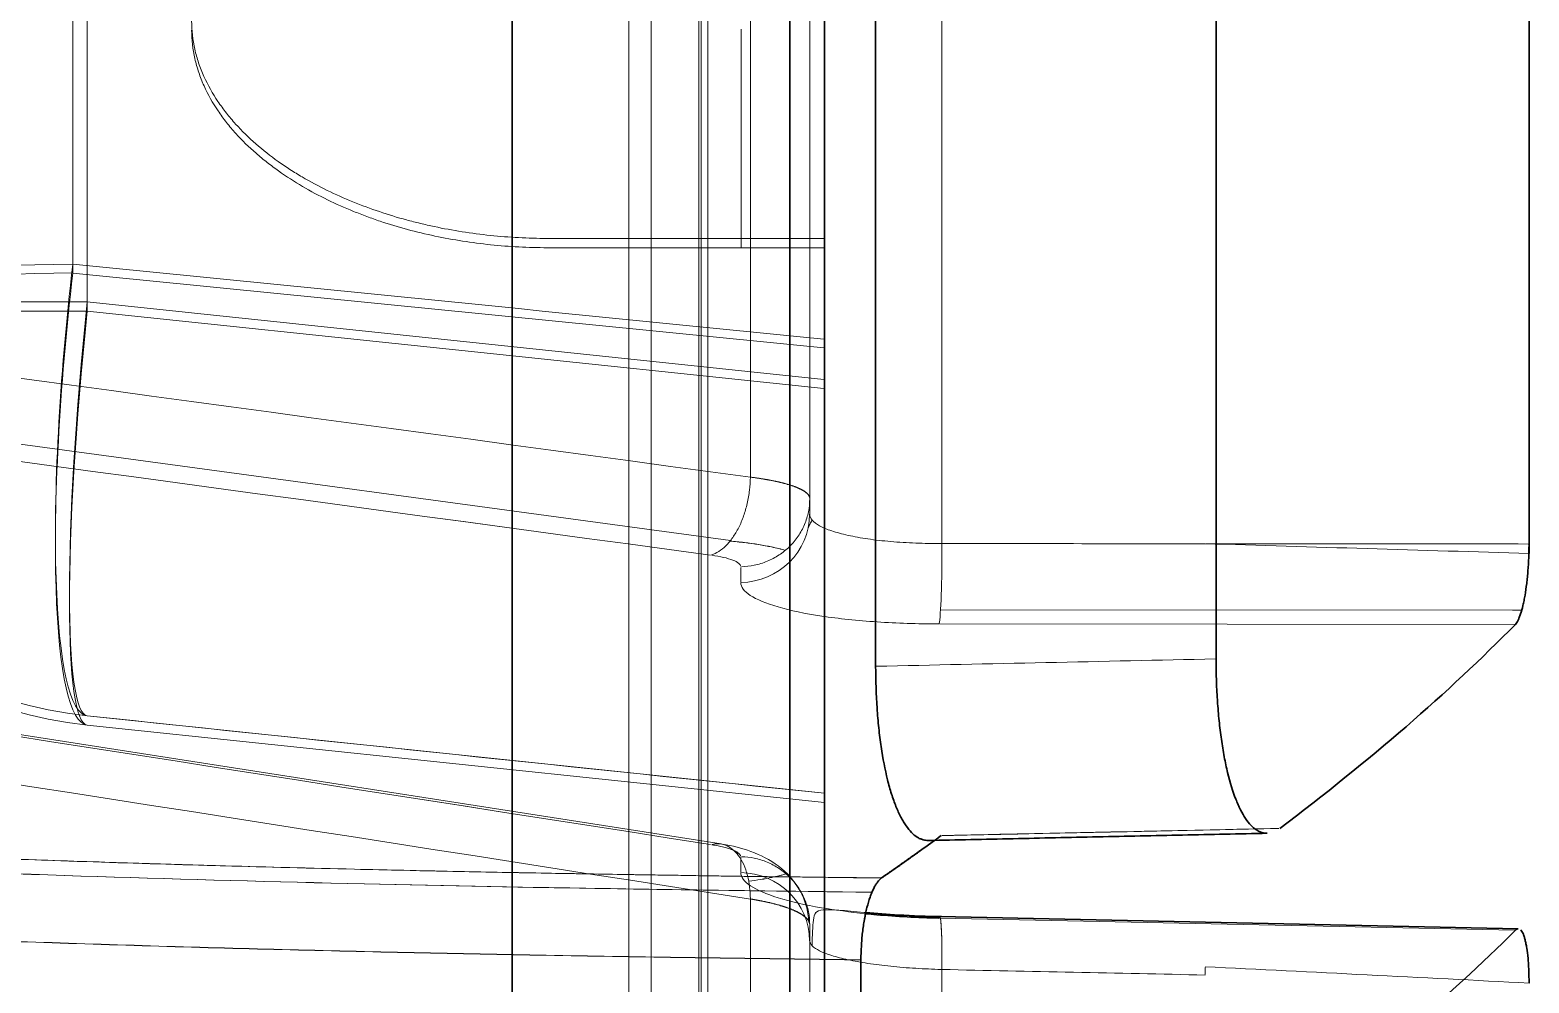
# Model space of a CAD drawing. Header units: millimetres. Extents: x 261 to 3841, y 268 to 4746.
# Drawn here: x 730.22 to 741.03, y 464.96 to 471.83 of the extents above; entities that cross this region are included whole.
import ezdxf
from ezdxf.lldxf.tags import DXFTag

# ---------------------------------------------------------------- set-up
doc = ezdxf.new("R2010")
doc.units = ezdxf.units.MM
doc.layers.add('110', color=7, linetype='Continuous', true_color=0xffffff)
doc.layers.add('20', color=7, linetype='Continuous', true_color=0xffffff)
tags = doc.linetypes.add('DASHED', pattern=[25.72, 12.86, -12.86]).pattern_tags.tags
tags[6:7] = [DXFTag(74, 4), DXFTag(75, 0), DXFTag(340, '0'), DXFTag(46, 0.0), DXFTag(50, 0.0), DXFTag(44, 0.0), DXFTag(45, 0.0)]
tags[4:5] = [DXFTag(74, 4), DXFTag(75, 0), DXFTag(340, '0'), DXFTag(46, 0.0), DXFTag(50, 0.0), DXFTag(44, 0.0), DXFTag(45, 0.0)]

msp = doc.modelspace()

# ---------------------------------------------------------------- linework, layer by layer
at = {"layer": '110', "color": 7, "linetype": 'Continuous', "lineweight": 35}
for p, q in [((735.701, 593.191), (735.701, 299.191)), ((733.701, 301.191), (733.701, 591.191))]:
    msp.add_line(p, q, dxfattribs=at)
at = {"layer": '110', "color": 7, "linetype": 'DASHED', "lineweight": 13}
msp.add_line((734.701, 556.191), (734.701, 376.191), dxfattribs=at)
at = {"layer": '20', "color": 7, "linetype": 'DASHED', "lineweight": 13}
for p, q in [((735.062, 537.182), (735.062, 415.199)), ((734.542, 415.701), (734.542, 536.68)), ((735.045, 416.919), (735.045, 535.462)), ((735.11, 416.919), (735.11, 535.462)), ((730.637, 492.503), (730.637, 469.873)), ((730.637, 469.806), (730.637, 492.351)), ((730.533, 491.653), (730.533, 470.081)), ((730.533, 470.146), (730.533, 479.716)), ((735.417, 474.636), (735.417, 468.61)), ((735.417, 474.636), (735.417, 468.61)), ((735.845, 468.342), (735.845, 474.619)), ((736.797, 468.131), (736.797, 474.621)), ((736.797, 474.621), (736.797, 468.131)), ((735.273, 468.153), (716.562, 470.689)), ((716.562, 470.689), (735.273, 468.153)), ((730.637, 469.873), (727.951, 469.873)), ((730.637, 469.873), (735.946, 469.315)), ((730.637, 469.806), (727.951, 469.806)), ((735.946, 469.248), (730.637, 469.806)), ((735.206, 465.966), (716.354, 468.909)), ((735.845, 468.342), (735.845, 468.456)), ((735.845, 468.456), (735.845, 468.342)), ((735.845, 468.342), (735.845, 468.452)), ((735.348, 467.855), (735.348, 467.959)), ((735.348, 467.959), (735.348, 467.855)), ((736.788, 467.653), (740.909, 467.651)), ((736.781, 467.552), (740.926, 467.549)), ((740.926, 467.549), (736.781, 467.552)), ((730.636, 466.89), (735.951, 466.331)), ((730.637, 466.822), (735.951, 466.264)), ((735.348, 465.868), (735.348, 465.765)), ((735.348, 465.765), (735.348, 465.868)), ((735.417, 459.807), (735.417, 465.57)), ((735.417, 465.57), (735.417, 459.807)), ((735.845, 465.268), (735.845, 465.382)), ((735.845, 465.382), (735.845, 465.268)), ((735.845, 465.382), (735.845, 465.266)), ((735.845, 465.268), (735.845, 465.382)), ((740.926, 465.344), (736.781, 465.432)), ((735.845, 459.265), (735.845, 465.268)), ((736.797, 458.854), (736.797, 465.061)), ((736.797, 465.061), (736.797, 458.854))]:
    msp.add_line(p, q, dxfattribs=at)
at = {"layer": '20', "color": 7, "linetype": 'Continuous', "lineweight": 35}
for p, q in [((735.951, 422.493), (735.951, 505.486)), ((741.029, 474.646), (741.029, 468.128)), ((736.32, 467.247), (736.32, 473.533)), ((738.774, 473.507), (738.774, 467.3)), ((741.029, 468.06), (741.029, 468.128)), ((740.952, 465.355), (736.782, 465.443)), ((736.214, 463.995), (736.214, 465.131))]:
    msp.add_line(p, q, dxfattribs=at)
at = {"layer": '20', "color": 7, "linetype": 'Continuous', "lineweight": 13}
for p, q in [((740.909, 467.651), (740.977, 467.651)), ((736.781, 465.432), (740.926, 465.344))]:
    msp.add_line(p, q, dxfattribs=at)
at = {"layer": '20', "color": 7, "linetype": 'DASHED', "lineweight": 13}
for centre in [(730.951, 469.873), (730.951, 469.806)]:
    msp.add_arc(centre, 3, 180, 264, dxfattribs=at)
for centre, major_axis, ratio, start_param, end_param in [((730.951, 469.873), (-3, 0), 0.091813, 4.852015, 6.283185), ((730.951, 469.873), (-0.314, -2.984), 0.148342, 4.636442, 6.283185), ((730.951, 469.806), (3, 0), 0.092792, 1.710423, 3.141593), ((730.951, 469.806), (-0.314, -2.984), 0.148455, 4.635475, 6.283185), ((730.951, 469.873), (-0.314, -2.984), 0.103962, 4.723315, 6.283185), ((730.951, 469.806), (-0.314, -2.984), 0.103962, 4.723315, 6.283185), ((735.342, 468.342), (-0.502, 0), 0.978148, 1.581292, 3.141595), ((735.342, 468.342), (-0.502, 0), 0.978148, 1.581296, 3.141595), ((736.771, 468.043), (0, 0.502), 0.053045, 3.351296, 4.887627), ((736.771, 468.043), (0, 0.502), 0.053045, 3.351356, 4.88765), ((735.342, 465.268), (-0.502, 0), 0.978148, 3.141591, 4.701889), ((735.342, 465.268), (-0.502, 0), 0.978148, 3.141591, 4.701893), ((736.771, 464.94), (0.011, 0.502), 0.048696, 4.956559, 6.283162), ((736.771, 464.94), (0.011, 0.502), 0.048696, 4.956535, 6.224964)]:
    msp.add_ellipse(centre, major_axis=major_axis, ratio=ratio, start_param=start_param, end_param=end_param, dxfattribs=at)
at = {"layer": '20', "color": 7, "linetype": 'Continuous', "lineweight": 35}
msp.add_ellipse((736.771, 464.94), major_axis=(0.011, 0.502), ratio=0.048696, start_param=0.000012, end_param=0.209704, dxfattribs=at)
at = {"layer": '20', "color": 7, "linetype": 'DASHED', "lineweight": 13}
for points, knots in [([(731.39, 471.9), (731.39, 471.829), (731.398, 471.761), (731.42, 471.661), (731.43, 471.628), (731.446, 471.579), (731.452, 471.562), (731.465, 471.53), (731.472, 471.514), (731.507, 471.435), (731.541, 471.375), (731.599, 471.29), (731.619, 471.262), (731.651, 471.221), (731.662, 471.208), (731.684, 471.181), (731.696, 471.168), (731.753, 471.105), (731.802, 471.057), (731.905, 470.967), (731.958, 470.925), (732.042, 470.866), (732.07, 470.847), (732.128, 470.809), (732.157, 470.791), (732.246, 470.739), (732.306, 470.707), (732.489, 470.618), (732.614, 470.567), (732.808, 470.502), (732.873, 470.482), (732.972, 470.455), (733.005, 470.447), (733.072, 470.431), (733.105, 470.423), (733.272, 470.388), (733.407, 470.367), (733.678, 470.338), (733.815, 470.331), (733.952, 470.331)], [0, 0, 0, 0, 0.0625, 0.0625, 0.09375, 0.09375, 0.109375, 0.109375, 0.125, 0.125, 0.1875, 0.1875, 0.21875, 0.21875, 0.234375, 0.234375, 0.25, 0.25, 0.3125, 0.3125, 0.375, 0.375, 0.40625, 0.40625, 0.4375, 0.4375, 0.5, 0.5, 0.625, 0.625, 0.6875, 0.6875, 0.71875, 0.71875, 0.75, 0.75, 0.875, 0.875, 1, 1, 1, 1]), ([(733.954, 470.264), (733.816, 470.264), (733.544, 470.278), (733.276, 470.32), (733.011, 470.376), (732.88, 470.411), (732.717, 470.465), (732.685, 470.477), (732.621, 470.501), (732.589, 470.513), (732.493, 470.552), (732.431, 470.579), (732.308, 470.639), (732.248, 470.671), (732.13, 470.74), (732.073, 470.777), (731.989, 470.837), (731.961, 470.858), (731.907, 470.9), (731.88, 470.922), (731.803, 470.989), (731.754, 471.037), (731.685, 471.113), (731.663, 471.139), (731.62, 471.194), (731.6, 471.222), (731.542, 471.307), (731.508, 471.367), (731.465, 471.461), (731.453, 471.494), (731.436, 471.543), (731.431, 471.56), (731.421, 471.593), (731.417, 471.61), (731.398, 471.694), (731.39, 471.763), (731.39, 471.833)], [0, 0, 0, 0, 0.125, 0.25, 0.25, 0.375, 0.375, 0.40625, 0.40625, 0.4375, 0.4375, 0.5, 0.5, 0.5625, 0.5625, 0.625, 0.625, 0.65625, 0.65625, 0.6875, 0.6875, 0.75, 0.75, 0.78125, 0.78125, 0.8125, 0.8125, 0.875, 0.875, 0.90625, 0.90625, 0.921875, 0.921875, 0.9375, 0.9375, 1, 1, 1, 1]), ([(735.351, 471.838), (735.351, 471.775), (735.351, 471.713), (735.351, 471.591), (735.351, 471.53), (735.351, 471.455), (735.351, 471.44), (735.351, 471.411), (735.351, 471.367), (735.351, 471.324), (735.351, 471.24), (735.351, 471.186), (735.351, 471.122), (735.351, 471.109), (735.351, 471.083), (735.351, 471.046), (735.351, 471.01), (735.351, 470.94), (735.351, 470.896), (735.351, 470.813), (735.351, 470.774), (735.351, 470.699), (735.351, 470.665), (735.351, 470.569), (735.351, 470.514), (735.351, 470.445), (735.351, 470.424), (735.351, 470.385), (735.351, 470.368), (735.351, 470.323), (735.351, 470.301), (735.351, 470.271), (735.351, 470.264), (735.351, 470.264)], [0, 0, 0, 0, 0.0625, 0.0625, 0.125, 0.125, 0.140625, 0.140625, 0.15625, 0.1875, 0.1875, 0.25, 0.25, 0.265625, 0.265625, 0.28125, 0.3125, 0.3125, 0.375, 0.375, 0.4375, 0.4375, 0.5, 0.5, 0.625, 0.625, 0.6875, 0.6875, 0.75, 0.75, 0.875, 0.875, 1, 1, 1, 1]), ([(733.952, 470.331), (734.137, 470.331), (734.322, 470.331), (734.788, 470.331), (735.07, 470.331), (735.351, 470.331)], [0, 0, 0, 0, 0.396821, 0.396821, 1, 1, 1, 1]), ([(735.951, 470.331), (735.803, 470.331), (735.655, 470.331), (735.455, 470.331), (735.403, 470.331), (735.351, 470.331)], [0, 0, 0, 0, 0.738942, 0.738942, 1, 1, 1, 1]), ([(735.951, 470.264), (735.854, 470.264), (735.756, 470.264), (735.091, 470.264), (734.523, 470.264), (733.954, 470.264)], [0, 0, 0, 0, 0.145932, 0.145932, 1, 1, 1, 1]), ([(735.417, 468.61), (735.417, 468.579), (735.415, 468.547), (735.407, 468.483), (735.401, 468.451), (735.387, 468.389), (735.378, 468.359), (735.358, 468.301), (735.346, 468.273), (735.32, 468.221), (735.305, 468.197), (735.275, 468.153), (735.258, 468.133), (735.224, 468.099), (735.207, 468.085), (735.172, 468.063), (735.155, 468.055), (735.138, 468.049)], [0, 0, 0, 0, 0.126358, 0.126358, 0.252716, 0.252716, 0.379075, 0.379075, 0.505433, 0.505433, 0.631791, 0.631791, 0.758149, 0.758149, 0.884508, 0.884508, 1, 1, 1, 1]), ([(735.138, 468.049), (735.155, 468.055), (735.172, 468.063), (735.207, 468.085), (735.224, 468.099), (735.258, 468.133), (735.275, 468.153), (735.305, 468.197), (735.32, 468.221), (735.346, 468.273), (735.358, 468.301), (735.378, 468.359), (735.387, 468.389), (735.401, 468.451), (735.407, 468.483), (735.415, 468.547), (735.417, 468.579), (735.417, 468.61)], [0, 0, 0, 0, 0.115491, 0.115491, 0.24185, 0.24185, 0.368208, 0.368208, 0.494566, 0.494566, 0.620925, 0.620925, 0.747283, 0.747283, 0.873642, 0.873642, 1, 1, 1, 1]), ([(735.417, 468.61), (735.42, 468.61), (735.426, 468.609), (735.435, 468.608), (735.443, 468.607), (735.452, 468.606), (735.461, 468.604), (735.469, 468.603), (735.478, 468.602), (735.486, 468.6), (735.495, 468.599), (735.503, 468.598), (735.512, 468.596), (735.52, 468.595), (735.529, 468.593), (735.537, 468.592), (735.545, 468.591), (735.553, 468.589), (735.562, 468.587), (735.57, 468.586), (735.578, 468.584), (735.586, 468.583), (735.594, 468.581), (735.601, 468.579), (735.609, 468.578), (735.617, 468.576), (735.625, 468.574), (735.632, 468.572), (735.64, 468.571), (735.647, 468.569), (735.654, 468.567), (735.661, 468.565), (735.669, 468.563), (735.676, 468.561), (735.682, 468.559), (735.689, 468.557), (735.696, 468.555), (735.703, 468.553), (735.709, 468.551), (735.716, 468.549), (735.722, 468.547), (735.728, 468.545), (735.734, 468.543), (735.74, 468.54), (735.746, 468.538), (735.751, 468.536), (735.757, 468.534), (735.762, 468.531), (735.767, 468.529), (735.772, 468.527), (735.777, 468.524), (735.782, 468.522), (735.787, 468.52), (735.791, 468.517), (735.796, 468.515), (735.8, 468.512), (735.804, 468.51), (735.808, 468.507), (735.811, 468.505), (735.815, 468.502), (735.818, 468.499), (735.821, 468.497), (735.824, 468.494), (735.827, 468.492), (735.83, 468.489), (735.832, 468.486), (735.834, 468.484), (735.836, 468.481), (735.838, 468.478), (735.84, 468.475), (735.841, 468.473), (735.842, 468.47), (735.843, 468.467), (735.844, 468.464), (735.845, 468.461), (735.845, 468.459), (735.845, 468.457), (735.845, 468.456)], [0, 0, 0, 0, 0.011136, 0.022331, 0.033586, 0.0449, 0.056274, 0.067706, 0.079199, 0.09075, 0.102361, 0.114032, 0.125761, 0.137551, 0.149399, 0.161307, 0.173274, 0.185301, 0.197387, 0.209533, 0.221737, 0.234002, 0.246325, 0.258708, 0.271151, 0.283652, 0.296214, 0.308834, 0.321514, 0.334253, 0.347052, 0.35991, 0.372828, 0.385805, 0.398841, 0.411937, 0.425092, 0.438306, 0.45158, 0.464913, 0.478306, 0.491758, 0.505269, 0.51884, 0.532471, 0.54616, 0.559909, 0.573718, 0.587585, 0.601513, 0.615499, 0.629545, 0.643651, 0.657815, 0.67204, 0.686323, 0.700666, 0.715069, 0.72953, 0.744052, 0.758632, 0.773272, 0.787971, 0.80273, 0.817548, 0.832426, 0.847363, 0.862359, 0.877415, 0.89253, 0.907705, 0.922939, 0.938232, 0.953585, 0.968997, 0.984469, 1, 1, 1, 1]), ([(735.417, 468.61), (735.42, 468.61), (735.426, 468.609), (735.434, 468.608), (735.443, 468.607), (735.451, 468.606), (735.459, 468.604), (735.468, 468.603), (735.476, 468.602), (735.485, 468.601), (735.493, 468.599), (735.501, 468.598), (735.51, 468.597), (735.518, 468.595), (735.526, 468.594), (735.535, 468.592), (735.543, 468.591), (735.551, 468.59), (735.559, 468.588), (735.567, 468.586), (735.575, 468.585), (735.583, 468.583), (735.591, 468.582), (735.598, 468.58), (735.606, 468.578), (735.614, 468.577), (735.621, 468.575), (735.629, 468.573), (735.636, 468.571), (735.644, 468.57), (735.651, 468.568), (735.658, 468.566), (735.665, 468.564), (735.673, 468.562), (735.679, 468.56), (735.686, 468.558), (735.693, 468.556), (735.7, 468.554), (735.706, 468.552), (735.713, 468.55), (735.719, 468.548), (735.725, 468.546), (735.731, 468.544), (735.737, 468.541), (735.743, 468.539), (735.749, 468.537), (735.755, 468.535), (735.76, 468.532), (735.765, 468.53), (735.771, 468.528), (735.776, 468.525), (735.78, 468.523), (735.785, 468.521), (735.79, 468.518), (735.794, 468.516), (735.799, 468.513), (735.803, 468.511), (735.807, 468.508), (735.81, 468.505), (735.814, 468.503), (735.817, 468.5), (735.821, 468.498), (735.824, 468.495), (735.826, 468.492), (735.829, 468.49), (735.832, 468.487), (735.834, 468.484), (735.836, 468.481), (735.838, 468.479), (735.839, 468.476), (735.841, 468.473), (735.842, 468.47), (735.843, 468.467), (735.844, 468.464), (735.845, 468.461), (735.845, 468.459), (735.845, 468.457), (735.845, 468.456)], [0, 0, 0, 0, 0.010833, 0.021734, 0.032702, 0.043738, 0.054842, 0.066013, 0.077251, 0.088557, 0.099931, 0.111372, 0.122881, 0.134457, 0.146101, 0.157812, 0.169591, 0.181437, 0.193351, 0.205333, 0.217382, 0.229499, 0.241683, 0.253935, 0.266254, 0.278641, 0.291095, 0.303618, 0.316207, 0.328865, 0.341589, 0.354382, 0.367242, 0.380169, 0.393164, 0.406227, 0.419358, 0.432555, 0.445821, 0.459154, 0.472555, 0.486023, 0.499559, 0.513162, 0.526833, 0.540572, 0.554378, 0.568252, 0.582194, 0.596203, 0.610279, 0.624423, 0.638635, 0.652915, 0.667262, 0.681676, 0.696159, 0.710708, 0.725326, 0.740011, 0.754764, 0.769584, 0.784472, 0.799427, 0.81445, 0.829541, 0.844699, 0.859925, 0.875219, 0.89058, 0.906008, 0.921505, 0.937069, 0.9527, 0.968399, 0.984166, 1, 1, 1, 1]), ([(735.845, 468.456), (735.845, 468.424), (735.842, 468.392), (735.829, 468.329), (735.82, 468.298), (735.795, 468.239), (735.779, 468.211), (735.743, 468.158), (735.723, 468.133), (735.677, 468.087), (735.651, 468.067), (735.597, 468.031), (735.568, 468.016), (735.508, 467.991), (735.477, 467.981), (735.415, 467.968), (735.384, 467.965), (735.353, 467.964)], [0, 0, 0, 0, 0.125804, 0.125804, 0.251608, 0.251608, 0.377412, 0.377412, 0.503216, 0.503216, 0.62902, 0.62902, 0.754824, 0.754824, 0.880628, 0.880628, 1, 1, 1, 1]), ([(735.353, 467.964), (735.384, 467.965), (735.415, 467.968), (735.477, 467.981), (735.508, 467.991), (735.568, 468.016), (735.597, 468.031), (735.651, 468.067), (735.677, 468.087), (735.723, 468.133), (735.743, 468.158), (735.779, 468.211), (735.795, 468.239), (735.82, 468.298), (735.829, 468.329), (735.842, 468.392), (735.845, 468.424), (735.845, 468.456)], [0, 0, 0, 0, 0.119373, 0.119373, 0.245176, 0.245176, 0.37098, 0.37098, 0.496784, 0.496784, 0.622588, 0.622588, 0.748392, 0.748392, 0.874196, 0.874196, 1, 1, 1, 1]), ([(735.845, 468.342), (735.845, 468.328), (735.851, 468.313), (735.875, 468.286), (735.893, 468.272), (735.94, 468.246), (735.969, 468.234), (736.038, 468.211), (736.077, 468.2), (736.165, 468.181), (736.213, 468.172), (736.316, 468.157), (736.371, 468.151), (736.487, 468.141), (736.547, 468.137), (736.669, 468.132), (736.731, 468.131), (736.792, 468.131)], [0, 0, 0, 0, 0.125414, 0.125414, 0.250827, 0.250827, 0.376241, 0.376241, 0.501654, 0.501654, 0.627068, 0.627068, 0.752481, 0.752481, 0.877895, 0.877895, 1, 1, 1, 1]), ([(736.792, 468.131), (736.731, 468.131), (736.669, 468.132), (736.547, 468.137), (736.487, 468.141), (736.372, 468.151), (736.316, 468.157), (736.213, 468.172), (736.165, 468.181), (736.077, 468.2), (736.038, 468.211), (735.969, 468.234), (735.94, 468.246), (735.893, 468.272), (735.875, 468.286), (735.862, 468.3), (735.862, 468.301), (735.861, 468.302)], [0, 0, 0, 0, 0.138587, 0.138587, 0.280928, 0.280928, 0.423269, 0.423269, 0.56561, 0.56561, 0.707951, 0.707951, 0.850292, 0.850292, 0.992634, 0.992634, 1, 1, 1, 1]), ([(735.669, 468.082), (735.64, 468.091), (735.606, 468.099), (735.512, 468.119), (735.447, 468.13), (735.341, 468.142), (735.306, 468.146), (735.27, 468.149)], [0, 0, 0, 0, 0.296934, 0.296934, 0.774792, 0.774792, 1, 1, 1, 1]), ([(735.27, 468.149), (735.305, 468.146), (735.339, 468.143), (735.445, 468.13), (735.511, 468.119), (735.605, 468.1), (735.639, 468.091), (735.669, 468.082)], [0, 0, 0, 0, 0.219386, 0.219386, 0.698727, 0.698727, 1, 1, 1, 1]), ([(735.139, 468.047), (735.17, 468.042), (735.198, 468.037), (735.25, 468.026), (735.273, 468.019), (735.31, 468.005), (735.324, 467.997), (735.341, 467.982), (735.346, 467.976), (735.347, 467.969)], [0, 0, 0, 0, 0.253151, 0.253151, 0.519747, 0.519747, 0.786344, 0.786344, 1, 1, 1, 1]), ([(735.347, 467.969), (735.346, 467.976), (735.341, 467.982), (735.324, 467.997), (735.31, 468.005), (735.273, 468.019), (735.25, 468.026), (735.198, 468.037), (735.17, 468.042), (735.139, 468.047)], [0, 0, 0, 0, 0.213656, 0.213656, 0.480253, 0.480253, 0.74685, 0.74685, 1, 1, 1, 1]), ([(735.348, 467.85), (735.348, 467.818), (735.394, 467.756), (735.598, 467.671), (735.917, 467.604), (736.326, 467.562), (736.62, 467.552), (736.776, 467.552)], [0, 0, 0, 0, 0.199969, 0.399977, 0.599984, 0.799992, 1, 1, 1, 1]), ([(736.362, 465.721), (735.726, 465.728), (735.092, 465.736), (733.825, 465.757), (733.193, 465.769), (731.933, 465.799), (731.306, 465.816), (730.369, 465.847), (730.058, 465.858), (729.437, 465.882), (729.127, 465.894), (728.51, 465.921), (728.202, 465.935), (727.587, 465.965), (727.28, 465.98), (726.668, 466.012), (726.362, 466.028), (725.751, 466.061), (725.446, 466.077), (724.835, 466.111), (724.529, 466.127), (723.917, 466.161), (723.611, 466.177), (722.998, 466.21), (722.692, 466.226), (722.08, 466.259), (721.775, 466.275), (721.166, 466.309), (720.862, 466.326), (720.256, 466.362), (719.953, 466.38), (719.048, 466.436), (718.447, 466.475), (717.25, 466.556), (716.655, 466.598), (715.471, 466.685), (714.881, 466.73), (713.709, 466.824), (713.126, 466.872), (711.967, 466.972), (711.391, 467.024), (709.677, 467.183), (708.55, 467.296), (707.441, 467.416)], [0, 0, 0, 0, 0.062512, 0.062512, 0.125023, 0.125023, 0.187535, 0.187535, 0.218791, 0.218791, 0.250047, 0.250047, 0.281303, 0.281303, 0.312559, 0.312559, 0.343814, 0.343814, 0.37507, 0.37507, 0.406326, 0.406326, 0.437582, 0.437582, 0.468838, 0.468838, 0.500094, 0.500094, 0.53135, 0.53135, 0.562605, 0.562605, 0.625117, 0.625117, 0.687629, 0.687629, 0.750141, 0.750141, 0.812652, 0.812652, 0.875164, 0.875164, 1, 1, 1, 1]), ([(707.441, 467.416), (707.514, 467.408), (707.661, 467.392), (707.881, 467.369), (708.101, 467.346), (708.32, 467.323), (708.538, 467.301), (708.754, 467.278), (708.968, 467.257), (709.181, 467.235), (709.393, 467.214), (709.603, 467.193), (709.811, 467.173), (710.018, 467.153), (710.223, 467.133), (710.427, 467.114), (710.629, 467.095), (710.83, 467.076), (711.029, 467.058), (711.226, 467.04), (711.422, 467.022), (711.615, 467.004), (711.808, 466.987), (711.998, 466.97), (712.187, 466.954), (712.374, 466.937), (712.56, 466.921), (712.744, 466.905), (712.926, 466.89), (713.106, 466.875), (713.285, 466.86), (713.461, 466.845), (713.636, 466.831), (713.81, 466.816), (713.981, 466.802), (714.151, 466.789), (714.318, 466.775), (714.484, 466.762), (714.649, 466.749), (714.811, 466.736), (714.971, 466.724), (715.13, 466.712), (715.287, 466.7), (715.442, 466.688), (715.595, 466.676), (715.746, 466.665), (715.895, 466.654), (716.043, 466.643), (716.188, 466.632), (716.332, 466.622), (716.474, 466.611), (716.614, 466.601), (716.752, 466.591), (716.888, 466.582), (717.022, 466.572), (717.154, 466.563), (717.285, 466.554), (717.413, 466.545), (717.54, 466.536), (717.664, 466.528), (717.787, 466.519), (717.907, 466.511), (718.026, 466.503), (718.143, 466.495), (718.257, 466.488), (718.37, 466.48), (718.481, 466.473), (718.59, 466.466), (718.697, 466.459), (718.802, 466.452), (718.905, 466.445), (719.006, 466.439), (719.105, 466.433), (719.202, 466.427), (719.297, 466.421), (719.39, 466.415), (719.481, 466.409), (719.57, 466.404), (719.656, 466.398), (719.741, 466.393), (719.824, 466.388), (719.905, 466.383), (719.984, 466.378), (720.061, 466.374), (720.136, 466.369), (720.209, 466.365), (720.28, 466.361), (720.348, 466.356), (720.415, 466.352), (720.48, 466.349), (720.543, 466.345), (720.603, 466.341), (720.662, 466.338), (720.718, 466.335), (720.773, 466.332), (720.825, 466.329), (720.876, 466.326), (720.924, 466.323), (720.971, 466.32), (721.015, 466.318), (721.057, 466.315), (721.097, 466.313), (721.136, 466.311), (721.172, 466.309), (721.206, 466.307), (721.238, 466.305), (721.268, 466.303), (721.295, 466.302), (721.321, 466.3), (721.345, 466.299), (721.367, 466.298), (721.386, 466.297), (721.404, 466.296), (721.419, 466.295), (721.433, 466.294), (721.444, 466.293), (721.453, 466.293), (721.461, 466.293), (721.466, 466.292), (721.469, 466.292), (721.639, 466.283), (721.953, 466.265), (722.389, 466.242), (722.756, 466.223), (723.054, 466.207), (723.298, 466.194), (723.527, 466.182), (723.775, 466.168), (724.061, 466.153), (724.387, 466.135), (724.751, 466.115), (725.216, 466.09), (725.961, 466.049), (726.893, 465.999), (727.823, 465.953), (728.439, 465.924), (728.855, 465.906), (729.189, 465.892), (729.561, 465.877), (729.934, 465.863), (730.307, 465.85), (730.666, 465.838), (731.108, 465.823), (731.734, 465.805), (732.491, 465.785), (733.249, 465.769), (733.881, 465.756), (734.324, 465.749), (734.604, 465.744), (734.75, 465.742), (734.897, 465.74), (735.043, 465.737), (735.189, 465.735), (735.336, 465.733), (735.482, 465.731), (735.629, 465.729), (735.775, 465.728), (735.922, 465.726), (736.069, 465.724), (736.215, 465.722), (736.313, 465.721), (736.362, 465.721)], [0, 0, 0, 0, 0.00818, 0.016477, 0.024703, 0.032859, 0.040944, 0.048959, 0.056903, 0.064777, 0.07258, 0.080312, 0.087974, 0.095565, 0.103086, 0.110536, 0.117915, 0.125224, 0.132462, 0.13963, 0.146727, 0.153754, 0.16071, 0.167595, 0.17441, 0.181154, 0.187828, 0.194431, 0.200964, 0.207427, 0.213818, 0.22014, 0.226391, 0.232571, 0.238681, 0.24472, 0.250689, 0.256587, 0.262414, 0.268171, 0.273857, 0.279472, 0.285017, 0.290491, 0.295894, 0.301227, 0.306489, 0.31168, 0.316801, 0.321851, 0.326831, 0.33174, 0.336578, 0.341345, 0.346042, 0.350669, 0.355224, 0.359709, 0.364124, 0.368467, 0.37274, 0.376943, 0.381075, 0.385136, 0.389127, 0.393047, 0.396896, 0.400675, 0.404383, 0.408021, 0.411588, 0.415084, 0.418509, 0.421865, 0.425149, 0.428363, 0.431506, 0.434579, 0.437581, 0.440512, 0.443373, 0.446163, 0.448882, 0.451531, 0.454109, 0.456617, 0.459054, 0.46142, 0.463716, 0.465941, 0.468096, 0.47018, 0.472193, 0.474136, 0.476008, 0.47781, 0.47954, 0.481201, 0.48279, 0.484309, 0.485758, 0.487136, 0.488443, 0.489679, 0.490845, 0.491941, 0.492965, 0.493919, 0.494803, 0.495616, 0.496358, 0.497029, 0.49763, 0.498161, 0.498621, 0.49901, 0.499328, 0.499576, 0.499753, 0.49986, 0.499896, 0.51716, 0.532055, 0.544578, 0.554725, 0.562492, 0.569625, 0.578086, 0.587874, 0.598987, 0.611423, 0.62518, 0.64672, 0.687758, 0.720609, 0.741418, 0.750207, 0.762684, 0.77516, 0.787639, 0.800119, 0.812603, 0.823493, 0.844294, 0.875016, 0.898615, 0.919438, 0.937481, 0.942288, 0.947096, 0.951904, 0.956712, 0.961521, 0.96633, 0.971139, 0.975948, 0.980758, 0.985568, 0.990379, 0.995189, 1, 1, 1, 1]), ([(707.318, 467.311), (709.469, 467.08), (711.678, 466.876), (716.335, 466.501), (718.792, 466.333), (721.911, 466.159), (722.538, 466.127), (723.791, 466.06), (724.416, 466.026), (726.29, 465.923), (727.543, 465.856), (730.072, 465.748), (731.349, 465.708), (733.848, 465.65), (735.068, 465.632), (736.293, 465.618)], [0, 0, 0, 0, 0.240879, 0.240879, 0.496389, 0.496389, 0.560266, 0.560266, 0.624144, 0.624144, 0.751899, 0.751899, 0.879654, 0.879654, 1, 1, 1, 1]), ([(736.192, 465.619), (735, 465.633), (733.813, 465.651), (731.346, 465.708), (730.07, 465.748), (727.543, 465.856), (726.292, 465.923), (724.418, 466.026), (723.793, 466.06), (722.541, 466.126), (721.914, 466.159), (720.043, 466.264), (718.806, 466.34), (716.355, 466.507), (715.14, 466.597), (711.679, 466.875), (709.469, 467.08), (707.318, 467.311)], [0, 0, 0, 0, 0.117429, 0.117429, 0.245608, 0.245608, 0.373787, 0.373787, 0.437876, 0.437876, 0.501966, 0.501966, 0.630144, 0.630144, 0.758323, 0.758323, 1, 1, 1, 1]), ([(707.193, 466.837), (708.309, 466.717), (709.441, 466.603), (711.164, 466.442), (711.741, 466.391), (712.904, 466.29), (713.489, 466.242), (714.665, 466.148), (715.256, 466.102), (716.444, 466.014), (717.041, 465.972), (718.241, 465.891), (718.844, 465.852), (719.753, 465.795), (720.056, 465.777), (720.665, 465.741), (720.97, 465.724), (721.428, 465.698), (721.581, 465.69), (721.886, 465.673), (722.039, 465.665), (722.498, 465.641), (722.803, 465.624), (723.413, 465.592), (723.717, 465.576), (724.326, 465.543), (724.63, 465.526), (725.239, 465.493), (725.544, 465.476), (726.155, 465.443), (726.461, 465.427), (727.076, 465.395), (727.384, 465.379), (728.002, 465.35), (728.312, 465.335), (728.935, 465.308), (729.247, 465.295), (729.873, 465.271), (730.187, 465.26), (730.817, 465.239), (731.133, 465.229), (731.765, 465.211), (732.081, 465.203), (733.032, 465.18), (733.668, 465.168), (734.94, 465.146), (735.577, 465.138), (736.214, 465.13)], [0, 0, 0, 0, 0.125, 0.125, 0.1875, 0.1875, 0.25, 0.25, 0.3125, 0.3125, 0.375, 0.375, 0.4375, 0.4375, 0.46875, 0.46875, 0.5, 0.5, 0.515625, 0.515625, 0.53125, 0.53125, 0.5625, 0.5625, 0.59375, 0.59375, 0.625, 0.625, 0.65625, 0.65625, 0.6875, 0.6875, 0.71875, 0.71875, 0.75, 0.75, 0.78125, 0.78125, 0.8125, 0.8125, 0.84375, 0.84375, 0.875, 0.875, 0.9375, 0.9375, 1, 1, 1, 1]), ([(736.214, 465.131), (735.577, 465.139), (734.94, 465.147), (733.668, 465.168), (733.032, 465.181), (732.081, 465.204), (731.765, 465.212), (731.133, 465.23), (730.817, 465.24), (730.187, 465.261), (729.873, 465.272), (729.247, 465.296), (728.935, 465.309), (728.312, 465.336), (728.002, 465.35), (727.384, 465.38), (727.076, 465.396), (726.461, 465.427), (726.155, 465.444), (725.544, 465.477), (725.239, 465.493), (724.63, 465.527), (724.326, 465.543), (723.869, 465.568), (723.717, 465.576), (723.413, 465.593), (723.26, 465.601), (722.803, 465.625), (722.498, 465.641), (721.886, 465.674), (721.58, 465.69), (720.97, 465.724), (720.665, 465.742), (720.056, 465.778), (719.753, 465.796), (718.844, 465.852), (718.241, 465.891), (717.041, 465.972), (716.444, 466.015), (715.256, 466.102), (714.665, 466.148), (713.489, 466.242), (712.904, 466.291), (711.741, 466.391), (711.163, 466.443), (709.441, 466.603), (708.309, 466.717), (707.193, 466.837)], [0, 0, 0, 0, 0.0625, 0.0625, 0.125, 0.125, 0.15625, 0.15625, 0.1875, 0.1875, 0.21875, 0.21875, 0.25, 0.25, 0.28125, 0.28125, 0.3125, 0.3125, 0.34375, 0.34375, 0.375, 0.375, 0.40625, 0.40625, 0.421875, 0.421875, 0.4375, 0.4375, 0.46875, 0.46875, 0.5, 0.5, 0.53125, 0.53125, 0.5625, 0.5625, 0.625, 0.625, 0.6875, 0.6875, 0.75, 0.75, 0.8125, 0.8125, 0.875, 0.875, 1, 1, 1, 1]), ([(736.214, 463.994), (735.577, 464.014), (734.94, 464.036), (733.668, 464.083), (733.032, 464.109), (732.081, 464.151), (731.765, 464.166), (731.133, 464.197), (730.817, 464.213), (730.187, 464.247), (729.873, 464.265), (729.247, 464.302), (728.935, 464.321), (728.312, 464.361), (728.002, 464.382), (727.384, 464.424), (727.076, 464.446), (726.461, 464.49), (726.155, 464.513), (725.544, 464.558), (725.239, 464.581), (724.63, 464.627), (724.326, 464.65), (723.869, 464.684), (723.717, 464.695), (723.413, 464.718), (723.26, 464.729), (722.803, 464.763), (722.498, 464.785), (721.886, 464.831), (721.58, 464.854), (720.97, 464.9), (720.665, 464.924), (720.056, 464.972), (719.753, 464.997), (718.844, 465.071), (718.241, 465.123), (717.041, 465.229), (716.444, 465.283), (715.256, 465.396), (714.665, 465.453), (713.489, 465.571), (712.904, 465.632), (711.741, 465.756), (711.163, 465.82), (709.441, 466.016), (708.309, 466.152), (707.193, 466.296)], [0, 0, 0, 0, 0.0625, 0.0625, 0.125, 0.125, 0.15625, 0.15625, 0.1875, 0.1875, 0.21875, 0.21875, 0.25, 0.25, 0.28125, 0.28125, 0.3125, 0.3125, 0.34375, 0.34375, 0.375, 0.375, 0.40625, 0.40625, 0.421875, 0.421875, 0.4375, 0.4375, 0.46875, 0.46875, 0.5, 0.5, 0.53125, 0.53125, 0.5625, 0.5625, 0.625, 0.625, 0.6875, 0.6875, 0.75, 0.75, 0.8125, 0.8125, 0.875, 0.875, 1, 1, 1, 1]), ([(707.193, 466.296), (708.309, 466.152), (709.441, 466.016), (711.164, 465.82), (711.741, 465.756), (712.904, 465.632), (713.489, 465.572), (714.665, 465.453), (715.256, 465.396), (716.444, 465.284), (717.041, 465.229), (718.241, 465.123), (718.844, 465.072), (719.753, 464.997), (720.056, 464.972), (720.665, 464.924), (720.97, 464.901), (721.428, 464.866), (721.581, 464.854), (721.886, 464.831), (722.039, 464.82), (722.498, 464.786), (722.803, 464.763), (723.413, 464.718), (723.717, 464.696), (724.326, 464.65), (724.63, 464.628), (725.239, 464.582), (725.544, 464.559), (726.155, 464.513), (726.461, 464.491), (727.076, 464.446), (727.384, 464.425), (728.002, 464.382), (728.312, 464.361), (728.935, 464.322), (729.247, 464.302), (729.873, 464.265), (730.187, 464.248), (730.817, 464.214), (731.133, 464.198), (731.765, 464.167), (732.081, 464.152), (733.032, 464.11), (733.668, 464.084), (734.94, 464.037), (735.577, 464.015), (736.214, 463.995)], [0, 0, 0, 0, 0.125, 0.125, 0.1875, 0.1875, 0.25, 0.25, 0.3125, 0.3125, 0.375, 0.375, 0.4375, 0.4375, 0.46875, 0.46875, 0.5, 0.5, 0.515625, 0.515625, 0.53125, 0.53125, 0.5625, 0.5625, 0.59375, 0.59375, 0.625, 0.625, 0.65625, 0.65625, 0.6875, 0.6875, 0.71875, 0.71875, 0.75, 0.75, 0.78125, 0.78125, 0.8125, 0.8125, 0.84375, 0.84375, 0.875, 0.875, 0.9375, 0.9375, 1, 1, 1, 1]), ([(736.642, 466.003), (736.649, 466), (736.655, 465.998), (736.674, 465.993), (736.687, 465.991), (736.699, 465.991)], [0, 0, 0, 0, 0.351782, 0.351782, 1, 1, 1, 1]), ([(739.227, 466.078), (738.579, 466.064), (737.931, 466.05), (737.121, 466.033), (736.959, 466.03), (736.797, 466.026)], [0, 0, 0, 0, 0.799732, 0.799732, 1, 1, 1, 1]), ([(707.366, 465.893), (708.109, 465.798), (709.54, 465.621), (711.62, 465.384), (713.515, 465.183), (715.213, 465.014), (716.705, 464.873), (717.987, 464.758), (719.101, 464.663), (720.253, 464.568), (721.621, 464.462), (723.337, 464.337), (725.347, 464.186), (727.656, 464.013), (730.301, 463.844), (733.231, 463.706), (735.277, 463.632), (736.323, 463.601)], [0, 0, 0, 0, 0.083477, 0.159195, 0.227156, 0.28736, 0.339805, 0.384491, 0.42142, 0.455521, 0.503686, 0.562067, 0.630668, 0.709443, 0.798373, 0.897498, 1, 1, 1, 1]), ([(707.441, 465.897), (708.55, 465.755), (709.677, 465.619), (711.391, 465.424), (711.967, 465.361), (713.126, 465.237), (713.709, 465.177), (714.881, 465.059), (715.471, 465.002), (716.655, 464.89), (717.25, 464.836), (718.447, 464.73), (719.048, 464.679), (720.255, 464.58), (720.862, 464.532), (721.775, 464.462), (722.08, 464.44), (722.692, 464.394), (722.998, 464.372), (723.458, 464.338), (723.611, 464.327), (723.917, 464.304), (724.07, 464.293), (724.529, 464.258), (724.835, 464.235), (725.751, 464.166), (726.362, 464.121), (727.28, 464.054), (727.587, 464.033), (728.202, 463.991), (728.509, 463.97), (729.127, 463.931), (729.437, 463.912), (730.058, 463.876), (730.369, 463.858), (731.306, 463.808), (731.933, 463.778), (733.193, 463.723), (733.825, 463.697), (735.092, 463.651), (735.726, 463.629), (736.362, 463.609)], [0, 0, 0, 0, 0.124836, 0.124836, 0.187348, 0.187348, 0.249859, 0.249859, 0.312371, 0.312371, 0.374883, 0.374883, 0.437395, 0.437395, 0.499906, 0.499906, 0.531162, 0.531162, 0.562418, 0.562418, 0.578046, 0.578046, 0.593674, 0.593674, 0.62493, 0.62493, 0.687441, 0.687441, 0.718697, 0.718697, 0.749953, 0.749953, 0.781209, 0.781209, 0.812465, 0.812465, 0.874977, 0.874977, 0.937488, 0.937488, 1, 1, 1, 1]), ([(736.362, 463.609), (735.726, 463.629), (735.092, 463.651), (733.825, 463.697), (733.193, 463.723), (731.933, 463.778), (731.306, 463.808), (730.369, 463.858), (730.058, 463.876), (729.437, 463.912), (729.127, 463.931), (728.509, 463.97), (728.202, 463.991), (727.587, 464.033), (727.28, 464.054), (726.668, 464.099), (726.362, 464.121), (725.751, 464.166), (725.446, 464.189), (724.835, 464.235), (724.529, 464.258), (723.917, 464.304), (723.611, 464.327), (722.998, 464.372), (722.692, 464.394), (722.08, 464.44), (721.775, 464.462), (721.166, 464.509), (720.862, 464.532), (720.256, 464.58), (719.953, 464.605), (719.048, 464.679), (718.447, 464.73), (717.25, 464.836), (716.655, 464.89), (715.471, 465.002), (714.881, 465.059), (713.709, 465.177), (713.126, 465.237), (711.967, 465.361), (711.391, 465.424), (709.677, 465.619), (708.55, 465.755), (707.441, 465.897)], [0, 0, 0, 0, 0.062512, 0.062512, 0.125023, 0.125023, 0.187535, 0.187535, 0.218791, 0.218791, 0.250047, 0.250047, 0.281303, 0.281303, 0.312559, 0.312559, 0.343814, 0.343814, 0.37507, 0.37507, 0.406326, 0.406326, 0.437582, 0.437582, 0.468838, 0.468838, 0.500094, 0.500094, 0.53135, 0.53135, 0.562605, 0.562605, 0.625117, 0.625117, 0.687629, 0.687629, 0.750141, 0.750141, 0.812652, 0.812652, 0.875164, 0.875164, 1, 1, 1, 1]), ([(735.139, 465.963), (735.154, 465.966), (735.169, 465.968), (735.202, 465.968), (735.22, 465.964), (735.254, 465.952), (735.271, 465.942), (735.303, 465.916), (735.319, 465.9), (735.346, 465.862), (735.358, 465.841), (735.38, 465.793), (735.389, 465.767), (735.403, 465.712), (735.408, 465.684), (735.415, 465.627), (735.417, 465.598), (735.417, 465.57)], [0, 0, 0, 0, 0.114317, 0.114317, 0.240843, 0.240843, 0.367369, 0.367369, 0.493896, 0.493896, 0.620422, 0.620422, 0.746948, 0.746948, 0.873474, 0.873474, 1, 1, 1, 1]), ([(735.417, 465.57), (735.417, 465.598), (735.415, 465.627), (735.408, 465.684), (735.403, 465.712), (735.389, 465.767), (735.38, 465.793), (735.358, 465.841), (735.346, 465.862), (735.319, 465.9), (735.303, 465.916), (735.271, 465.942), (735.254, 465.952), (735.22, 465.964), (735.202, 465.968), (735.169, 465.968), (735.154, 465.966), (735.139, 465.963)], [0, 0, 0, 0, 0.126526, 0.126526, 0.253052, 0.253052, 0.379578, 0.379578, 0.506104, 0.506104, 0.632631, 0.632631, 0.759157, 0.759157, 0.885683, 0.885683, 1, 1, 1, 1]), ([(735.838, 465.402), (735.836, 465.443), (735.824, 465.522), (735.761, 465.671), (735.629, 465.817), (735.428, 465.917), (735.288, 465.954), (735.216, 465.964)], [0, 0, 0, 0, 0.128528, 0.26032, 0.52139, 0.76953, 1, 1, 1, 1]), ([(735.845, 465.382), (735.845, 465.414), (735.842, 465.446), (735.829, 465.509), (735.82, 465.539), (735.795, 465.598), (735.779, 465.627), (735.743, 465.68), (735.723, 465.705), (735.677, 465.75), (735.651, 465.771), (735.597, 465.807), (735.568, 465.822), (735.508, 465.847), (735.477, 465.857), (735.415, 465.869), (735.384, 465.873), (735.353, 465.873)], [0, 0, 0, 0, 0.125804, 0.125804, 0.251608, 0.251608, 0.377412, 0.377412, 0.503216, 0.503216, 0.62902, 0.62902, 0.754824, 0.754824, 0.880628, 0.880628, 1, 1, 1, 1]), ([(735.348, 465.76), (735.348, 465.727), (735.395, 465.664), (735.599, 465.575), (735.895, 465.507), (736.135, 465.475), (736.247, 465.463)], [0, 0, 0, 0, 0.262578, 0.525199, 0.78782, 1, 1, 1, 1]), ([(735.405, 465.697), (735.466, 465.705), (735.522, 465.714), (735.612, 465.733), (735.649, 465.743), (735.681, 465.752)], [0, 0, 0, 0, 0.55729, 0.55729, 1, 1, 1, 1]), ([(735.675, 465.751), (735.644, 465.741), (735.609, 465.733), (735.521, 465.714), (735.466, 465.705), (735.405, 465.697)], [0, 0, 0, 0, 0.431755, 0.431755, 1, 1, 1, 1]), ([(735.417, 465.57), (735.419, 465.569), (735.424, 465.568), (735.432, 465.567), (735.439, 465.566), (735.447, 465.564), (735.455, 465.563), (735.462, 465.562), (735.47, 465.56), (735.477, 465.559), (735.485, 465.557), (735.493, 465.556), (735.5, 465.554), (735.508, 465.553), (735.516, 465.551), (735.524, 465.549), (735.531, 465.548), (735.539, 465.546), (735.547, 465.544), (735.555, 465.543), (735.562, 465.541), (735.57, 465.539), (735.578, 465.537), (735.586, 465.535), (735.593, 465.533), (735.601, 465.531), (735.609, 465.529), (735.616, 465.527), (735.624, 465.525), (735.631, 465.522), (735.639, 465.52), (735.646, 465.518), (735.653, 465.516), (735.661, 465.513), (735.668, 465.511), (735.675, 465.509), (735.682, 465.506), (735.689, 465.504), (735.696, 465.501), (735.703, 465.499), (735.709, 465.496), (735.716, 465.493), (735.722, 465.491), (735.729, 465.488), (735.735, 465.485), (735.741, 465.482), (735.747, 465.48), (735.753, 465.477), (735.759, 465.474), (735.764, 465.471), (735.77, 465.468), (735.775, 465.465), (735.78, 465.462), (735.785, 465.459), (735.79, 465.456), (735.795, 465.453), (735.799, 465.45), (735.803, 465.446), (735.807, 465.443), (735.811, 465.44), (735.815, 465.437), (735.819, 465.433), (735.822, 465.43), (735.825, 465.427), (735.828, 465.423), (735.831, 465.42), (735.833, 465.417), (735.835, 465.413), (735.837, 465.411), (735.838, 465.409), (735.838, 465.409)], [0, 0, 0, 0, 0.010749, 0.021627, 0.032634, 0.04377, 0.055036, 0.066432, 0.077958, 0.089614, 0.101401, 0.113318, 0.125366, 0.137545, 0.149855, 0.162296, 0.174867, 0.18757, 0.200403, 0.213366, 0.22646, 0.239684, 0.253039, 0.266522, 0.280135, 0.293878, 0.307748, 0.321747, 0.335873, 0.350126, 0.364506, 0.379011, 0.393642, 0.408396, 0.423274, 0.438274, 0.453396, 0.468639, 0.484001, 0.499481, 0.515079, 0.530793, 0.546621, 0.562563, 0.578617, 0.594782, 0.611055, 0.627436, 0.643923, 0.660514, 0.677207, 0.694001, 0.710893, 0.727882, 0.744965, 0.762141, 0.779408, 0.796762, 0.814203, 0.831727, 0.849333, 0.867018, 0.884779, 0.902614, 0.92052, 0.938495, 0.956536, 0.97464, 0.992805, 1, 1, 1, 1]), ([(735.417, 465.57), (735.42, 465.569), (735.426, 465.568), (735.435, 465.567), (735.443, 465.565), (735.452, 465.564), (735.461, 465.562), (735.469, 465.56), (735.478, 465.559), (735.486, 465.557), (735.495, 465.555), (735.503, 465.554), (735.512, 465.552), (735.52, 465.55), (735.529, 465.548), (735.537, 465.547), (735.545, 465.545), (735.553, 465.543), (735.562, 465.541), (735.57, 465.539), (735.578, 465.537), (735.586, 465.535), (735.594, 465.533), (735.601, 465.531), (735.609, 465.529), (735.617, 465.527), (735.625, 465.525), (735.632, 465.522), (735.64, 465.52), (735.647, 465.518), (735.654, 465.516), (735.661, 465.513), (735.669, 465.511), (735.676, 465.509), (735.682, 465.506), (735.689, 465.504), (735.696, 465.501), (735.703, 465.499), (735.709, 465.496), (735.716, 465.494), (735.722, 465.491), (735.728, 465.489), (735.734, 465.486), (735.74, 465.483), (735.746, 465.481), (735.751, 465.478), (735.757, 465.475), (735.762, 465.472), (735.767, 465.47), (735.772, 465.467), (735.777, 465.464), (735.782, 465.461), (735.787, 465.458), (735.791, 465.455), (735.796, 465.452), (735.8, 465.449), (735.804, 465.446), (735.808, 465.443), (735.811, 465.44), (735.815, 465.437), (735.818, 465.434), (735.821, 465.431), (735.824, 465.428), (735.827, 465.425), (735.83, 465.421), (735.832, 465.418), (735.834, 465.415), (735.836, 465.412), (735.838, 465.409), (735.84, 465.405), (735.841, 465.402), (735.842, 465.399), (735.843, 465.395), (735.844, 465.392), (735.845, 465.389), (735.845, 465.385), (735.845, 465.383), (735.845, 465.382)], [0, 0, 0, 0, 0.011136, 0.022331, 0.033586, 0.044899, 0.056273, 0.067706, 0.079198, 0.090749, 0.10236, 0.11403, 0.12576, 0.137549, 0.149397, 0.161305, 0.173272, 0.185299, 0.197385, 0.20953, 0.221735, 0.233999, 0.246323, 0.258706, 0.271148, 0.28365, 0.296211, 0.308831, 0.321511, 0.334251, 0.347049, 0.359907, 0.372825, 0.385802, 0.398838, 0.411934, 0.425089, 0.438303, 0.451577, 0.46491, 0.478303, 0.491755, 0.505267, 0.518837, 0.532468, 0.546157, 0.559906, 0.573715, 0.587583, 0.60151, 0.615497, 0.629543, 0.643648, 0.657813, 0.672037, 0.686321, 0.700664, 0.715066, 0.729528, 0.744049, 0.75863, 0.77327, 0.78797, 0.802729, 0.817547, 0.832425, 0.847362, 0.862358, 0.877414, 0.892529, 0.907704, 0.922938, 0.938232, 0.953585, 0.968997, 0.984469, 1, 1, 1, 1]), ([(736.25, 465.471), (736.246, 465.472), (736.172, 465.478), (736.051, 465.49), (735.937, 465.495), (735.881, 465.476), (735.869, 465.408), (735.862, 465.311), (735.862, 465.228)], [0, 0, 0, 0, 0.013234, 0.219773, 0.404681, 0.571114, 0.723566, 1, 1, 1, 1]), ([(735.888, 465.469), (735.888, 465.469), (735.878, 465.457), (735.869, 465.408), (735.862, 465.311), (735.862, 465.228)], [0, 0, 0, 0, 0.003507, 0.357834, 1, 1, 1, 1]), ([(735.863, 465.231), (735.863, 465.231), (735.863, 465.231), (735.851, 465.244), (735.845, 465.256), (735.845, 465.268)], [0, 0, 0, 0, 0.00074, 0.00074, 1, 1, 1, 1]), ([(735.863, 465.231), (735.875, 465.219), (735.893, 465.207), (735.94, 465.184), (735.969, 465.173), (736.038, 465.151), (736.077, 465.141), (736.165, 465.122), (736.213, 465.113), (736.316, 465.097), (736.371, 465.09), (736.487, 465.078), (736.547, 465.073), (736.669, 465.066), (736.731, 465.063), (736.792, 465.061)], [0, 0, 0, 0, 0.14329, 0.14329, 0.286705, 0.286705, 0.430121, 0.430121, 0.573536, 0.573536, 0.716952, 0.716952, 0.860367, 0.860367, 1, 1, 1, 1]), ([(736.792, 465.061), (736.731, 465.063), (736.669, 465.066), (736.547, 465.073), (736.487, 465.078), (736.372, 465.09), (736.316, 465.097), (736.213, 465.113), (736.165, 465.122), (736.077, 465.141), (736.038, 465.151), (735.969, 465.173), (735.94, 465.184), (735.893, 465.207), (735.875, 465.219), (735.863, 465.231)], [0, 0, 0, 0, 0.13963, 0.13963, 0.283043, 0.283043, 0.426455, 0.426455, 0.569868, 0.569868, 0.713281, 0.713281, 0.856693, 0.856693, 1, 1, 1, 1])]:
    msp.add_open_spline(points, degree=3, knots=knots, dxfattribs=at)
for points, degree in [([(735.417, 468.61), (729.278, 469.441), (723.14, 470.273), (717.001, 471.104)], 3), ([(717.001, 471.104), (723.14, 470.273), (729.278, 469.441), (735.417, 468.61)], 3), ([(735.129, 468.048), (728.797, 468.907), (722.466, 469.765), (716.134, 470.624)], 3), ([(716.135, 470.624), (722.466, 469.765), (728.798, 468.907), (735.129, 468.048)], 3), ([(735.946, 469.605), (734.142, 469.785), (732.337, 469.965), (730.533, 470.146)], 3), ([(730.533, 470.081), (732.337, 469.901), (734.142, 469.721), (735.946, 469.541)], 3), ([(735.129, 465.962), (728.797, 466.95), (722.466, 467.938), (716.134, 468.926)], 3), ([(716.135, 468.926), (722.466, 467.938), (728.798, 466.95), (735.129, 465.962)], 3), ([(717.001, 468.447), (723.14, 467.488), (729.278, 466.529), (735.417, 465.569)], 3), ([(735.417, 465.569), (729.278, 466.529), (723.14, 467.488), (717.001, 468.447)], 3), ([(735.863, 468.304), (735.835, 468.248)], 1), ([(738.695, 468.13), (738.062, 468.13), (737.43, 468.131), (736.797, 468.131)], 3), ([(738.695, 468.13), (739.473, 468.107), (740.251, 468.083), (741.029, 468.06)], 3), ([(741.024, 468.128), (740.249, 468.129), (739.475, 468.129), (738.7, 468.13)], 3), ([(736.325, 467.247), (737.14, 467.264), (737.954, 467.282), (738.769, 467.3)], 3), ([(730.637, 466.89), (732.408, 466.703), (734.18, 466.517), (735.951, 466.331)], 3), ([(736.797, 465.061), (737.43, 465.048), (738.062, 465.035), (738.695, 465.021)], 3), ([(736.797, 465.061), (737.43, 465.048), (738.063, 465.035), (738.695, 465.021)], 3), ([(738.695, 465.081), (739.473, 465.042), (740.251, 465.003), (741.029, 464.963)], 3), ([(738.695, 465.026), (738.695, 465.043), (738.695, 465.06), (738.695, 465.076)], 3)]:
    msp.add_open_spline(points, degree=degree, dxfattribs=at)
at = {"layer": '20', "color": 7, "linetype": 'Continuous', "lineweight": 35}
for points, knots in [([(741.029, 468.128), (741.029, 468.112), (741.029, 468.096), (741.028, 468.064), (741.028, 468.048), (741.026, 467.999), (741.024, 467.967), (741.02, 467.92), (741.019, 467.904), (741.016, 467.873), (741.014, 467.858), (741.009, 467.814), (741.005, 467.785), (740.998, 467.746), (740.996, 467.733), (740.991, 467.708), (740.988, 467.696), (740.98, 467.662), (740.974, 467.642), (740.966, 467.615), (740.962, 467.607), (740.956, 467.591), (740.953, 467.584), (740.944, 467.566), (740.937, 467.556), (740.931, 467.549)], [0, 0, 0, 0, 0.0625, 0.0625, 0.125, 0.125, 0.25, 0.25, 0.3125, 0.3125, 0.375, 0.375, 0.5, 0.5, 0.5625, 0.5625, 0.625, 0.625, 0.75, 0.75, 0.8125, 0.8125, 0.875, 0.875, 1, 1, 1, 1]), ([(738.774, 467.3), (738.774, 467.195), (738.777, 467.094), (738.787, 466.947), (738.791, 466.9), (738.8, 466.808), (738.811, 466.719), (738.825, 466.635), (738.836, 466.575), (738.84, 466.555), (738.848, 466.517), (738.852, 466.498), (738.874, 466.408), (738.894, 466.344), (738.921, 466.275), (738.927, 466.262), (738.938, 466.236), (738.944, 466.224), (738.962, 466.189), (738.974, 466.168), (739.011, 466.112), (739.037, 466.085), (739.071, 466.063), (739.078, 466.059), (739.092, 466.052), (739.099, 466.05), (739.118, 466.044), (739.13, 466.043), (739.142, 466.043)], [0, 0, 0, 0, 0.144191, 0.144191, 0.216286, 0.216286, 0.288382, 0.360477, 0.360477, 0.396525, 0.396525, 0.432572, 0.432572, 0.576763, 0.576763, 0.612811, 0.612811, 0.648859, 0.648859, 0.720954, 0.720954, 0.865145, 0.865145, 0.901193, 0.901193, 0.93724, 0.93724, 1, 1, 1, 1]), ([(736.699, 465.991), (736.687, 465.991), (736.674, 465.993), (736.655, 465.998), (736.647, 466.001), (736.633, 466.007), (736.626, 466.011), (736.591, 466.033), (736.565, 466.06), (736.533, 466.106), (736.526, 466.116), (736.514, 466.137), (736.507, 466.148), (736.489, 466.183), (736.466, 466.234), (736.445, 466.294), (736.429, 466.342), (736.424, 466.359), (736.415, 466.393), (736.41, 466.411), (736.387, 466.502), (736.372, 466.581), (736.356, 466.689), (736.353, 466.711), (736.347, 466.756), (736.345, 466.779), (736.338, 466.849), (736.333, 466.897), (736.324, 467.042), (736.32, 467.142), (736.32, 467.247)], [0, 0, 0, 0, 0.062522, 0.062522, 0.098579, 0.098579, 0.134636, 0.134636, 0.278863, 0.278863, 0.31492, 0.31492, 0.350977, 0.350977, 0.423091, 0.495204, 0.495204, 0.531261, 0.531261, 0.567318, 0.567318, 0.711545, 0.711545, 0.747602, 0.747602, 0.783659, 0.783659, 0.855773, 0.855773, 1, 1, 1, 1]), ([(736.644, 465.919), (736.628, 465.908), (736.598, 465.886), (736.551, 465.853), (736.505, 465.82), (736.458, 465.787), (736.41, 465.754), (736.378, 465.732), (736.362, 465.721)], [0, 0, 0, 0, 0.165481, 0.331436, 0.497865, 0.664769, 0.832147, 1, 1, 1, 1]), ([(736.362, 465.721), (736.352, 465.714), (736.343, 465.704), (736.329, 465.685), (736.324, 465.678), (736.315, 465.663), (736.306, 465.646), (736.297, 465.626), (736.288, 465.606), (736.284, 465.595), (736.272, 465.56), (736.264, 465.535), (736.254, 465.494), (736.251, 465.48), (736.246, 465.459), (736.245, 465.451), (736.242, 465.436), (736.24, 465.429), (736.234, 465.391), (736.229, 465.36), (736.223, 465.312), (736.222, 465.295), (736.219, 465.262), (736.218, 465.246), (736.215, 465.197), (736.214, 465.164), (736.214, 465.131)], [0, 0, 0, 0, 0.125, 0.125, 0.1875, 0.1875, 0.25, 0.3125, 0.3125, 0.375, 0.375, 0.5, 0.5, 0.5625, 0.5625, 0.59375, 0.59375, 0.625, 0.625, 0.75, 0.75, 0.8125, 0.8125, 0.875, 0.875, 1, 1, 1, 1]), ([(736.247, 465.463), (736.274, 465.461), (736.442, 465.445), (736.619, 465.435), (736.776, 465.432)], [0, 0, 0, 0, 0.161122, 1, 1, 1, 1]), ([(736.795, 465.442), (736.687, 465.444), (736.498, 465.451), (736.323, 465.465), (736.25, 465.471)], [0, 0, 0, 0, 0.53861, 1, 1, 1, 1]), ([(739.232, 463.908), (739.394, 464.026), (739.589, 464.174), (739.778, 464.323), (739.853, 464.383), (739.89, 464.413), (740, 464.503), (740.072, 464.563), (740.426, 464.862), (740.689, 465.103), (740.931, 465.344)], [0, 0, 0, 0, 0.25, 0.3125, 0.3125, 0.375, 0.375, 0.5, 0.5, 1, 1, 1, 1]), ([(740.952, 465.355), (740.951, 465.355), (740.951, 465.355), (740.947, 465.355), (740.944, 465.354), (740.937, 465.35), (740.934, 465.348), (740.931, 465.344)], [0, 0, 0, 0, 0.077156, 0.077156, 0.538578, 0.538578, 1, 1, 1, 1]), ([(741.029, 464.963), (741.029, 464.995), (741.029, 465.026), (741.027, 465.071), (741.026, 465.086), (741.024, 465.114), (741.023, 465.128), (741.02, 465.168), (741.017, 465.193), (741.012, 465.221), (741.011, 465.226), (741.009, 465.237), (741.008, 465.242), (741.005, 465.257), (741.001, 465.276), (740.996, 465.292), (740.991, 465.307), (740.989, 465.314), (740.981, 465.332), (740.975, 465.341), (740.969, 465.347)], [0, 0, 0, 0, 0.166857, 0.166857, 0.250286, 0.250286, 0.333715, 0.333715, 0.500572, 0.500572, 0.542286, 0.542286, 0.584001, 0.584001, 0.667429, 0.750858, 0.750858, 0.834287, 0.834287, 1, 1, 1, 1])]:
    msp.add_open_spline(points, degree=3, knots=knots, dxfattribs=at)
for points, degree in [([(740.931, 467.549), (740.446, 467.056), (739.88, 466.565), (739.232, 466.078)], 3), ([(736.792, 466.026), (736.743, 465.99), (736.694, 465.955), (736.644, 465.919)], 3), ([(736.7, 465.991), (739.143, 466.043)], 1), ([(736.7, 465.991), (739.143, 466.043)], 1), ([(736.644, 465.919), (736.505, 465.82), (736.362, 465.721)], 2)]:
    msp.add_open_spline(points, degree=degree, dxfattribs=at)
at = {"layer": '20', "color": 7, "linetype": 'Continuous', "lineweight": 13}
for points in [[(738.769, 467.3), (737.954, 467.282), (737.14, 467.264), (736.325, 467.247)], [(736.294, 465.618), (736.26, 465.618), (736.226, 465.619), (736.192, 465.619)]]:
    msp.add_open_spline(points, degree=3, dxfattribs=at)
msp.add_open_spline([(736.797, 466.026), (737.02, 466.031), (737.243, 466.036), (738.052, 466.053), (738.64, 466.065), (739.227, 466.078)], degree=3, knots=[0, 0, 0, 0, 0.274976, 0.274976, 1, 1, 1, 1], dxfattribs=at)
at = {"layer": '20', "color": 7, "linetype": 'DASHED', "lineweight": 13}
for points, weights in [([(735.347, 465.878), (735.34, 465.911), (735.265, 465.94), (735.139, 465.96)], [1.2253204215, 1.14704488547, 1.15035814628, 1.23526020393]), ([(735.139, 465.96), (735.265, 465.94), (735.34, 465.911), (735.347, 465.878)], [1.23526193179, 1.15036032, 1.14704968387, 1.22533002339])]:
    msp.add_rational_spline(points, weights, degree=3, dxfattribs=at)

doc.saveas('drawing.dxf')
